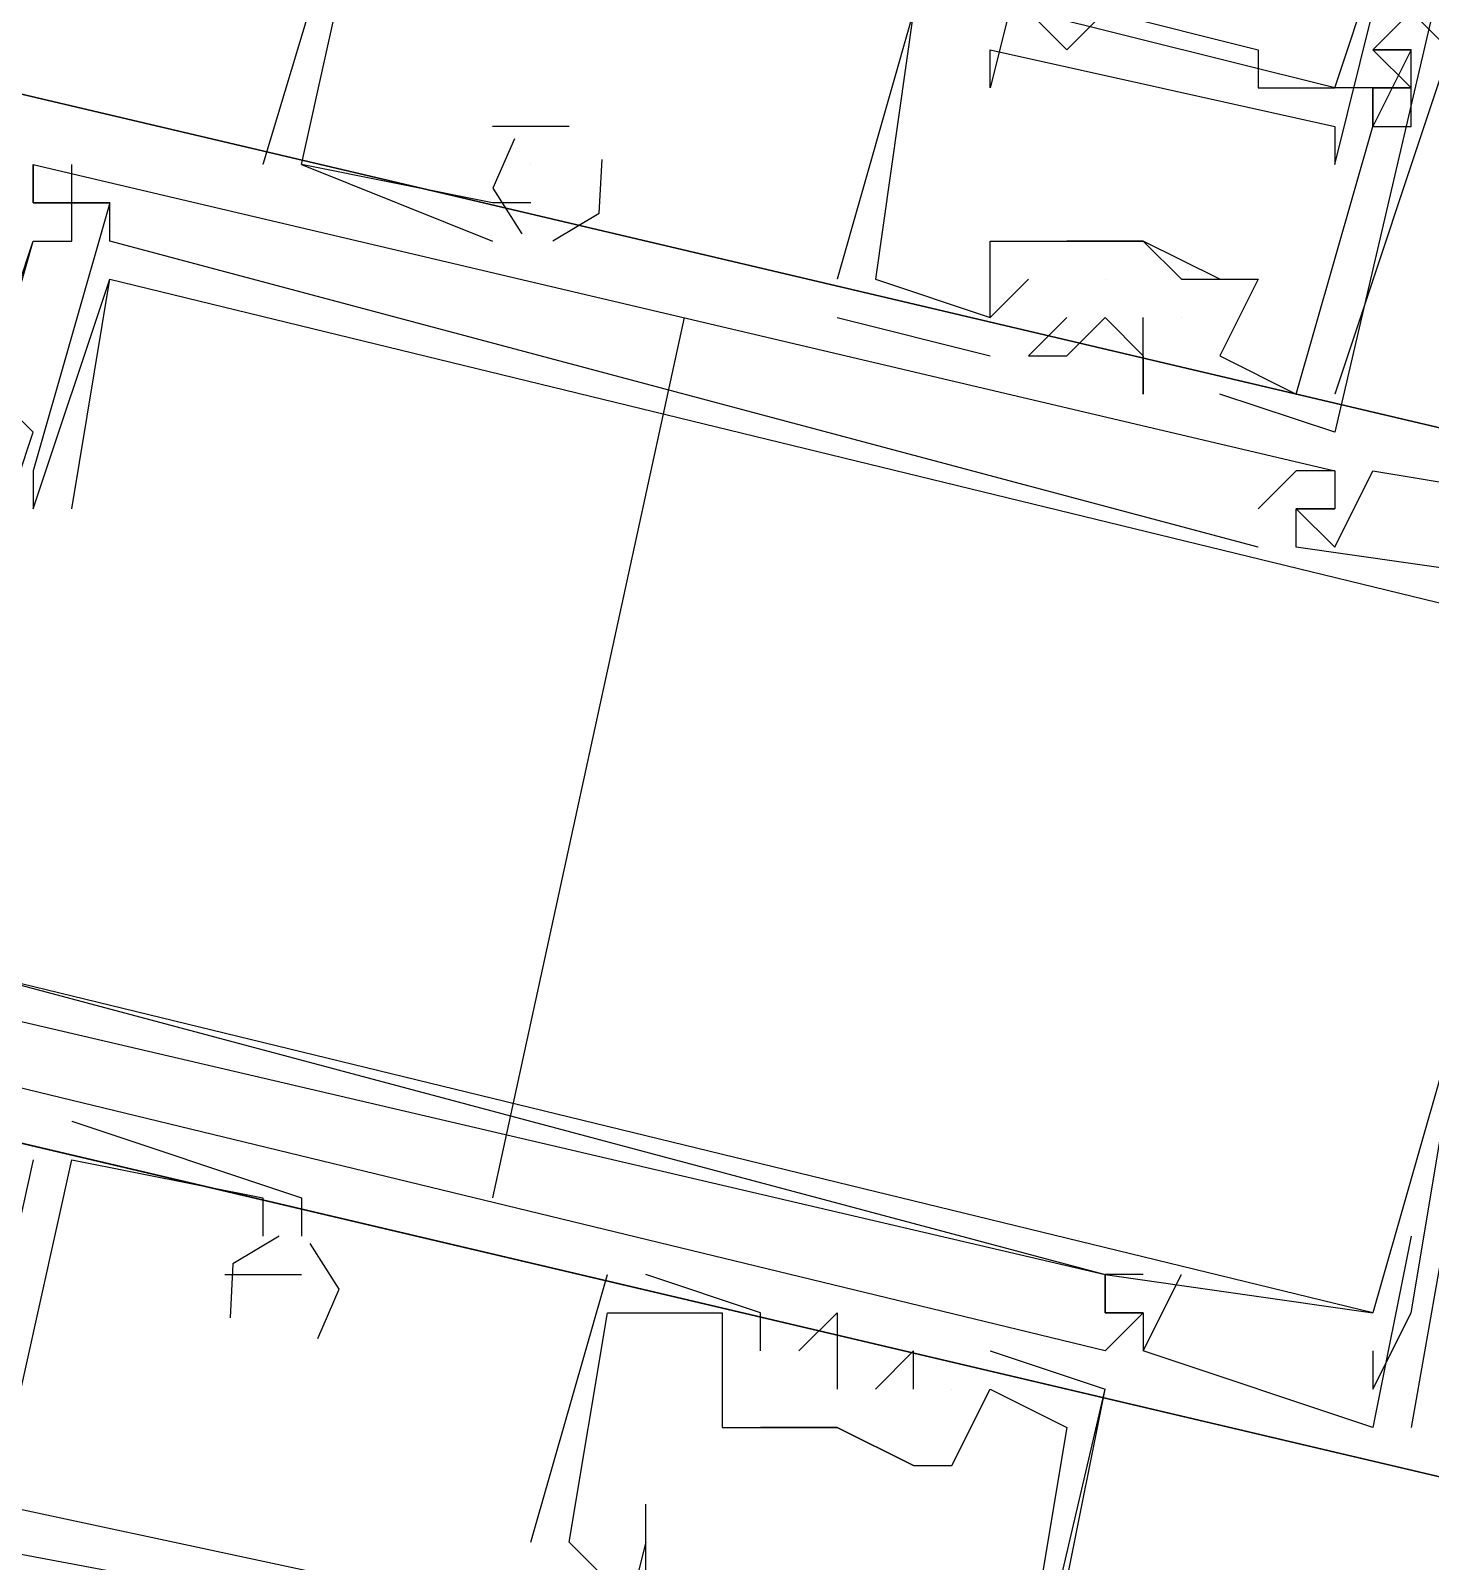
# Model space of a CAD drawing. Header units: feet. Extents: x -84 to 198, y -22 to 181.
# Drawn here: x 121.652 to 122.14, y 136.984 to 137.518 of the extents above; entities that cross this region are included whole.
import ezdxf

# ---------------------------------------------------------------- set-up
doc = ezdxf.new("R2010")
doc.units = ezdxf.units.FT
doc.layers.add('A-LINEA', color=7, linetype='CONTINUOUS')

msp = doc.modelspace()

# ---------------------------------------------------------------- linework, layer by layer
at = {"layer": 'A-LINEA'}
for p, q in [((122.2, 137.7778), (122.1067, 137.3778)), ((121.7733, 137.6044), (121.7333, 137.4711)), ((121.7733, 137.6044), (121.7333, 137.4711)), ((121.7733, 137.6044), (121.7333, 137.4711)), ((122.1067, 137.4978), (122, 137.5244)), ((122.1067, 137.4978), (122, 137.5244)), ((122.1067, 137.4978), (122, 137.5244)), ((121.9867, 137.5111), (121.9867, 137.5111)), ((122.0133, 137.5111), (122.0133, 137.5111)), ((122.08, 137.5111), (122.08, 137.5111)), ((122.12, 137.5111), (122.12, 137.5111)), ((122.12, 137.5111), (122.12, 137.5111)), ((122.12, 137.5111), (122.12, 137.5111)), ((122.12, 137.5111), (122.12, 137.5111)), ((122.1333, 137.5111), (122.1333, 137.5111)), ((122.1333, 137.5111), (122.1333, 137.5111)), ((122.1333, 137.5111), (122.1333, 137.5111)), ((122.32, 137.3378), (121.64, 137.4978)), ((122.32, 137.3378), (121.64, 137.4978)), ((122.32, 137.3378), (121.64, 137.4978)), ((121.64, 137.4978), (122.32, 137.3378)), ((121.64, 137.4978), (122.32, 137.3378)), ((121.64, 137.4978), (122.32, 137.3378)), ((121.9867, 137.4978), (121.9867, 137.4978)), ((122.08, 137.4978), (122.08, 137.4978)), ((122.0933, 137.4978), (122.0933, 137.4978)), ((122.1067, 137.4978), (122.1067, 137.4978)), ((122.12, 137.4978), (122.1067, 137.4978)), ((122.12, 137.4978), (122.12, 137.4978)), ((122.12, 137.4978), (122.12, 137.4978)), ((122.12, 137.4978), (122.12, 137.4978)), ((121.8267, 137.4844), (121.8133, 137.4844)), ((121.8133, 137.4844), (121.8133, 137.4844)), ((121.8267, 137.4844), (121.8133, 137.4844)), ((121.8133, 137.4844), (121.8133, 137.4844)), ((121.8267, 137.4844), (121.8133, 137.4844)), ((121.8133, 137.4844), (121.8133, 137.4844)), ((121.84, 137.4844), (121.8267, 137.4844)), ((121.8267, 137.4844), (121.8267, 137.4844)), ((121.84, 137.4844), (121.8267, 137.4844)), ((121.8267, 137.4844), (121.8267, 137.4844)), ((121.84, 137.4844), (121.8267, 137.4844)), ((121.8267, 137.4844), (121.8267, 137.4844)), ((121.84, 137.4844), (121.84, 137.4844)), ((121.84, 137.4844), (121.84, 137.4844)), ((121.84, 137.4844), (121.84, 137.4844)), ((122.1067, 137.4844), (122.1067, 137.4844)), ((122.12, 137.4844), (122.12, 137.4844)), ((122.12, 137.4844), (122.12, 137.4844)), ((122.12, 137.4844), (122.12, 137.4844)), ((122.12, 137.4844), (122.12, 137.4844)), ((122.12, 137.4844), (122.12, 137.4844)), ((122.12, 137.4844), (122.12, 137.4844)), ((122.1333, 137.4844), (122.1333, 137.4844)), ((122.1333, 137.4844), (122.1333, 137.4844)), ((122.1333, 137.4844), (122.1333, 137.4844)), ((121.6533, 137.4711), (121.6533, 137.4711)), ((121.6533, 137.4711), (121.6533, 137.4711)), ((121.6533, 137.4711), (121.6533, 137.4711)), ((121.6533, 137.4711), (121.6533, 137.4711)), ((121.6533, 137.4711), (121.6533, 137.4711)), ((121.6533, 137.4711), (121.6533, 137.4711)), ((121.6533, 137.4711), (121.6533, 137.4711)), ((121.6533, 137.4711), (121.6533, 137.4711)), ((121.6533, 137.4711), (121.6533, 137.4711)), ((121.6667, 137.4711), (121.6667, 137.4711)), ((121.6667, 137.4711), (121.6667, 137.4711)), ((121.6667, 137.4711), (121.6667, 137.4711)), ((121.6667, 137.4711), (121.6667, 137.4711)), ((121.6667, 137.4711), (121.6667, 137.4711)), ((121.6667, 137.4711), (121.6667, 137.4711)), ((121.6667, 137.4711), (121.6667, 137.4711)), ((121.6667, 137.4711), (121.6667, 137.4711)), ((121.6667, 137.4711), (121.6667, 137.4711)), ((121.7333, 137.4711), (121.7333, 137.4711)), ((121.7333, 137.4711), (121.7333, 137.4711)), ((121.7333, 137.4711), (121.7333, 137.4711)), ((121.7467, 137.4711), (121.8133, 137.4444)), ((121.7467, 137.4711), (121.7467, 137.4711)), ((121.7467, 137.4711), (121.7467, 137.4711)), ((121.7467, 137.4711), (121.8133, 137.4444)), ((121.7467, 137.4711), (121.7467, 137.4711)), ((121.7467, 137.4711), (121.7467, 137.4711)), ((121.7467, 137.4711), (121.8133, 137.4444)), ((121.7467, 137.4711), (121.7467, 137.4711)), ((121.7467, 137.4711), (121.7467, 137.4711)), ((121.8267, 137.4711), (121.8267, 137.4711)), ((121.8267, 137.4711), (121.8267, 137.4711)), ((121.8267, 137.4711), (121.8267, 137.4711)), ((122.1067, 137.4711), (122.1067, 137.4711)), ((121.6533, 137.4578), (121.6533, 137.4578)), ((121.6533, 137.4578), (121.6533, 137.4578)), ((121.6533, 137.4578), (121.6533, 137.4578)), ((121.6533, 137.4578), (121.6533, 137.4578)), ((121.6533, 137.4578), (121.6533, 137.4578)), ((121.6533, 137.4578), (121.6533, 137.4578)), ((121.6533, 137.4578), (121.6533, 137.4578)), ((121.6533, 137.4578), (121.6533, 137.4578)), ((121.6533, 137.4578), (121.6533, 137.4578)), ((121.6533, 137.4578), (121.6533, 137.4578)), ((121.6533, 137.4578), (121.6533, 137.4578)), ((121.6533, 137.4578), (121.6533, 137.4578)), ((121.6667, 137.4578), (121.6667, 137.4578)), ((121.6667, 137.4578), (121.6667, 137.4578)), ((121.6667, 137.4578), (121.6667, 137.4578)), ((121.6667, 137.4578), (121.6667, 137.4578)), ((121.6667, 137.4578), (121.6667, 137.4578)), ((121.6667, 137.4578), (121.6667, 137.4578)), ((121.6667, 137.4578), (121.6667, 137.4578)), ((121.6667, 137.4578), (121.6667, 137.4578)), ((121.6667, 137.4578), (121.6667, 137.4578)), ((121.6667, 137.4578), (121.6667, 137.4578)), ((121.6667, 137.4578), (121.6667, 137.4578)), ((121.6667, 137.4578), (121.6667, 137.4578)), ((121.68, 137.4578), (121.68, 137.4578)), ((121.68, 137.4578), (121.68, 137.4578)), ((121.68, 137.4578), (121.68, 137.4578)), ((121.68, 137.4578), (121.68, 137.4578)), ((121.68, 137.4578), (121.68, 137.4578)), ((121.68, 137.4578), (121.68, 137.4578)), ((121.68, 137.4578), (121.68, 137.4578)), ((121.68, 137.4578), (121.68, 137.4578)), ((121.68, 137.4578), (121.68, 137.4578)), ((121.68, 137.4578), (121.68, 137.4578)), ((121.68, 137.4578), (121.68, 137.4578)), ((121.68, 137.4578), (121.68, 137.4578)), ((121.8133, 137.4578), (121.8133, 137.4578)), ((121.8133, 137.4578), (121.8133, 137.4578)), ((121.8133, 137.4578), (121.8133, 137.4578)), ((121.8267, 137.4578), (121.8267, 137.4578)), ((121.8267, 137.4578), (121.8267, 137.4578)), ((121.8267, 137.4578), (121.8267, 137.4578)), ((121.8267, 137.4578), (121.8267, 137.4578)), ((121.8267, 137.4578), (121.8267, 137.4578)), ((121.8267, 137.4578), (121.8267, 137.4578)), ((121.8267, 137.4578), (121.8267, 137.4578)), ((121.8267, 137.4578), (121.8267, 137.4578)), ((121.8267, 137.4578), (121.8267, 137.4578)), ((121.6533, 137.4444), (121.6533, 137.4444)), ((121.6533, 137.4444), (121.6533, 137.4444)), ((121.6533, 137.4444), (121.6533, 137.4444)), ((121.6533, 137.4444), (121.6533, 137.4444)), ((121.6533, 137.4444), (121.6533, 137.4444)), ((121.6533, 137.4444), (121.6533, 137.4444)), ((121.6667, 137.4444), (121.6667, 137.4444)), ((121.6667, 137.4444), (121.6667, 137.4444)), ((121.6667, 137.4444), (121.6667, 137.4444)), ((121.6667, 137.4444), (121.6667, 137.4444)), ((121.6667, 137.4444), (121.6667, 137.4444)), ((121.6667, 137.4444), (121.6667, 137.4444)), ((121.68, 137.4444), (121.68, 137.4444)), ((121.68, 137.4444), (121.68, 137.4444)), ((121.68, 137.4444), (121.68, 137.4444)), ((121.68, 137.4444), (121.68, 137.4444)), ((121.68, 137.4444), (121.68, 137.4444)), ((121.68, 137.4444), (121.68, 137.4444)), ((121.8133, 137.4444), (121.8133, 137.4444)), ((121.8133, 137.4444), (121.8133, 137.4444)), ((121.8133, 137.4444), (121.8133, 137.4444)), ((121.9867, 137.4444), (121.9867, 137.4444)), ((121.9867, 137.4444), (121.9867, 137.4444)), ((121.9867, 137.4444), (121.9867, 137.4444)), ((122, 137.4444), (122, 137.4444)), ((122, 137.4444), (122.0133, 137.4444)), ((122, 137.4444), (122, 137.4444)), ((122, 137.4444), (122, 137.4444)), ((122.0133, 137.4444), (122.0133, 137.4444)), ((122.0133, 137.4444), (122.0133, 137.4444)), ((122.0133, 137.4444), (122.0133, 137.4444)), ((122.0267, 137.4444), (122.0267, 137.4444)), ((122.0267, 137.4444), (122.04, 137.4444)), ((122.0267, 137.4444), (122.0267, 137.4444)), ((122.0267, 137.4444), (122.0267, 137.4444)), ((122.04, 137.4444), (122.04, 137.4444)), ((122.04, 137.4444), (122.04, 137.4444)), ((122.04, 137.4444), (122.04, 137.4444)), ((121.68, 137.4311), (121.68, 137.4311)), ((121.68, 137.4311), (121.68, 137.4311)), ((121.68, 137.4311), (121.68, 137.4311)), ((121.68, 137.4311), (121.68, 137.4311)), ((121.68, 137.4311), (121.68, 137.4311)), ((121.68, 137.4311), (121.68, 137.4311)), ((121.9333, 137.4311), (121.9333, 137.4311)), ((121.9333, 137.4311), (121.9333, 137.4311)), ((121.9333, 137.4311), (121.9333, 137.4311)), ((121.9467, 137.4311), (121.9467, 137.4311)), ((121.9467, 137.4311), (121.9467, 137.4311)), ((121.9467, 137.4311), (121.9467, 137.4311)), ((121.9467, 137.4311), (121.9467, 137.4311)), ((121.9467, 137.4311), (121.9467, 137.4311)), ((121.9467, 137.4311), (121.9467, 137.4311)), ((122, 137.4311), (122, 137.4311)), ((122, 137.4311), (122, 137.4311)), ((122, 137.4311), (122, 137.4311)), ((122.0267, 137.4311), (122.0267, 137.4311)), ((122.0267, 137.4311), (122.0267, 137.4311)), ((122.0267, 137.4311), (122.0267, 137.4311)), ((122.0533, 137.4311), (122.0533, 137.4311)), ((122.0533, 137.4311), (122.0533, 137.4311)), ((122.0533, 137.4311), (122.0533, 137.4311)), ((122.0667, 137.4311), (122.0667, 137.4311)), ((122.0667, 137.4311), (122.0667, 137.4311)), ((122.0667, 137.4311), (122.0667, 137.4311)), ((122.08, 137.4311), (122.08, 137.4311)), ((122.08, 137.4311), (122.08, 137.4311)), ((122.08, 137.4311), (122.08, 137.4311)), ((121.88, 137.4178), (121.8133, 137.1111)), ((121.9333, 137.4178), (121.9867, 137.4044)), ((121.9333, 137.4178), (121.9333, 137.4178)), ((121.9333, 137.4178), (121.9867, 137.4044)), ((121.9333, 137.4178), (121.9333, 137.4178)), ((121.9333, 137.4178), (121.9867, 137.4044)), ((121.9333, 137.4178), (121.9333, 137.4178)), ((121.9867, 137.4178), (121.9867, 137.4178)), ((121.9867, 137.4178), (121.9867, 137.4178)), ((121.9867, 137.4178), (121.9867, 137.4178)), ((121.9867, 137.4178), (121.9867, 137.4178)), ((121.9867, 137.4178), (121.9867, 137.4178)), ((121.9867, 137.4178), (121.9867, 137.4178)), ((122.0133, 137.4178), (122.0133, 137.4178)), ((122.0133, 137.4178), (122.0133, 137.4178)), ((122.0133, 137.4178), (122.0133, 137.4178)), ((122.0267, 137.4178), (122.0267, 137.4178)), ((122.0267, 137.4178), (122.0267, 137.4178)), ((122.0267, 137.4178), (122.0267, 137.4178)), ((122.04, 137.4178), (122.04, 137.4178)), ((122.04, 137.4178), (122.04, 137.4178)), ((122.04, 137.4178), (122.04, 137.4178)), ((122.0533, 137.4178), (122.0533, 137.4178)), ((122.0533, 137.4178), (122.0533, 137.4178)), ((122.0533, 137.4178), (122.0533, 137.4178)), ((121.9867, 137.4044), (121.9867, 137.4044)), ((121.9867, 137.4044), (121.9867, 137.4044)), ((121.9867, 137.4044), (121.9867, 137.4044)), ((122, 137.4044), (122, 137.4044)), ((122, 137.4044), (122, 137.4044)), ((122, 137.4044), (122, 137.4044)), ((122.0133, 137.4044), (122.0133, 137.4044)), ((122.0133, 137.4044), (122.0133, 137.4044)), ((122.0133, 137.4044), (122.0133, 137.4044)), ((122.04, 137.4044), (122.04, 137.4044)), ((122.04, 137.4044), (122.04, 137.4044)), ((122.04, 137.4044), (122.04, 137.4044)), ((122.0667, 137.4044), (122.0667, 137.4044)), ((122.0667, 137.4044), (122.0667, 137.4044)), ((122.0667, 137.4044), (122.0667, 137.4044)), ((122.0667, 137.4044), (122.0667, 137.4044)), ((122.0667, 137.4044), (122.0667, 137.4044)), ((122.0667, 137.4044), (122.0667, 137.4044)), ((122.0667, 137.4044), (122.0667, 137.4044)), ((122.0667, 137.4044), (122.0667, 137.4044)), ((122.0667, 137.4044), (122.0667, 137.4044)), ((122.04, 137.3911), (122.04, 137.3911)), ((122.04, 137.3911), (122.04, 137.3911)), ((122.04, 137.3911), (122.04, 137.3911)), ((122.0667, 137.3911), (122.0667, 137.3911)), ((122.0667, 137.3911), (122.0667, 137.3911)), ((122.0667, 137.3911), (122.0667, 137.3911)), ((122.0933, 137.3911), (122.0933, 137.3911)), ((122.0933, 137.3911), (122.0933, 137.3911)), ((122.0933, 137.3911), (122.0933, 137.3911)), ((122.1067, 137.3911), (122.1067, 137.3911)), ((122.1067, 137.3911), (122.1067, 137.3911)), ((122.1067, 137.3911), (122.1067, 137.3911)), ((121.6533, 137.3778), (121.6533, 137.3778)), ((121.6533, 137.3778), (121.6533, 137.3778)), ((121.6533, 137.3778), (121.6533, 137.3778)), ((122.1067, 137.3778), (122.1067, 137.3778)), ((122.1067, 137.3778), (122.1067, 137.3778)), ((122.1067, 137.3778), (122.1067, 137.3778)), ((121.6533, 137.3644), (121.6533, 137.3644)), ((121.6533, 137.3644), (121.6533, 137.3644)), ((121.6533, 137.3644), (121.6533, 137.3644)), ((121.6533, 137.3644), (121.6533, 137.3644)), ((121.6533, 137.3644), (121.6533, 137.3644)), ((121.6533, 137.3644), (121.6533, 137.3644)), ((121.6533, 137.3644), (121.6533, 137.3644)), ((121.6533, 137.3644), (121.6533, 137.3644)), ((121.6533, 137.3644), (121.6533, 137.3644)), ((122.0933, 137.3644), (122.0933, 137.3644)), ((122.0933, 137.3644), (122.0933, 137.3644)), ((122.0933, 137.3644), (122.0933, 137.3644)), ((122.0933, 137.3644), (122.0933, 137.3644)), ((122.0933, 137.3644), (122.0933, 137.3644)), ((122.0933, 137.3644), (122.0933, 137.3644)), ((122.1067, 137.3644), (122.1067, 137.3644)), ((122.1067, 137.3644), (122.1067, 137.3644)), ((122.1067, 137.3644), (122.1067, 137.3644)), ((122.1067, 137.3644), (122.1067, 137.3644)), ((122.1067, 137.3644), (122.1067, 137.3644)), ((122.1067, 137.3644), (122.1067, 137.3644)), ((122.1067, 137.3644), (122.1067, 137.3644)), ((122.1067, 137.3644), (122.1067, 137.3644)), ((122.1067, 137.3644), (122.1067, 137.3644)), ((122.1067, 137.3644), (122.1067, 137.3644)), ((122.1067, 137.3644), (122.1067, 137.3644)), ((122.1067, 137.3644), (122.1067, 137.3644)), ((122.12, 137.3644), (122.12, 137.3644)), ((122.12, 137.3644), (122.12, 137.3644)), ((122.12, 137.3644), (122.12, 137.3644)), ((122.12, 137.3644), (122.12, 137.3644)), ((122.12, 137.3644), (122.12, 137.3644)), ((122.12, 137.3644), (122.12, 137.3644)), ((121.6533, 137.3511), (121.6533, 137.3511)), ((121.6533, 137.3511), (121.6533, 137.3511)), ((121.6533, 137.3511), (121.6533, 137.3511)), ((121.6533, 137.3511), (121.6533, 137.3511)), ((121.6533, 137.3511), (121.6533, 137.3511)), ((121.6533, 137.3511), (121.6533, 137.3511)), ((121.6533, 137.3511), (121.6533, 137.3511)), ((121.6533, 137.3511), (121.6533, 137.3511)), ((121.6533, 137.3511), (121.6533, 137.3511)), ((121.6533, 137.3511), (121.6533, 137.3511)), ((121.6533, 137.3511), (121.6533, 137.3511)), ((121.6533, 137.3511), (121.6533, 137.3511)), ((121.6667, 137.3511), (121.6667, 137.3511)), ((121.6667, 137.3511), (121.6667, 137.3511)), ((121.6667, 137.3511), (121.6667, 137.3511)), ((122.08, 137.3511), (122.08, 137.3511)), ((122.08, 137.3511), (122.08, 137.3511)), ((122.08, 137.3511), (122.08, 137.3511)), ((122.08, 137.3511), (122.08, 137.3511)), ((122.08, 137.3511), (122.08, 137.3511)), ((122.08, 137.3511), (122.08, 137.3511)), ((122.0933, 137.3511), (122.0933, 137.3511)), ((122.0933, 137.3511), (122.0933, 137.3511)), ((122.0933, 137.3511), (122.0933, 137.3511)), ((122.0933, 137.3511), (122.0933, 137.3511)), ((122.0933, 137.3511), (122.0933, 137.3511)), ((122.0933, 137.3511), (122.0933, 137.3511)), ((122.0933, 137.3511), (122.0933, 137.3511)), ((122.0933, 137.3511), (122.0933, 137.3511)), ((122.0933, 137.3511), (122.0933, 137.3511)), ((122.0933, 137.3511), (122.0933, 137.3511)), ((122.0933, 137.3511), (122.0933, 137.3511)), ((122.0933, 137.3511), (122.0933, 137.3511)), ((122.1067, 137.3511), (122.1067, 137.3511)), ((122.1067, 137.3511), (122.1067, 137.3511)), ((122.1067, 137.3511), (122.1067, 137.3511)), ((122.1067, 137.3511), (122.1067, 137.3511)), ((122.1067, 137.3511), (122.1067, 137.3511)), ((122.1067, 137.3511), (122.1067, 137.3511)), ((122.1067, 137.3511), (122.1067, 137.3511)), ((122.1067, 137.3511), (122.1067, 137.3511)), ((122.1067, 137.3511), (122.1067, 137.3511)), ((122.1067, 137.3511), (122.1067, 137.3511)), ((122.1067, 137.3511), (122.1067, 137.3511)), ((122.1067, 137.3511), (122.1067, 137.3511)), ((122.08, 137.3378), (122.08, 137.3378)), ((122.08, 137.3378), (122.08, 137.3378)), ((122.08, 137.3378), (122.08, 137.3378)), ((122.08, 137.3378), (122.08, 137.3378)), ((122.08, 137.3378), (122.08, 137.3378)), ((122.08, 137.3378), (122.08, 137.3378)), ((122.0933, 137.3378), (122.0933, 137.3378)), ((122.0933, 137.3378), (122.0933, 137.3378)), ((122.0933, 137.3378), (122.0933, 137.3378)), ((122.0933, 137.3378), (122.0933, 137.3378)), ((122.0933, 137.3378), (122.0933, 137.3378)), ((122.0933, 137.3378), (122.0933, 137.3378)), ((122.1067, 137.3378), (122.1067, 137.3378)), ((122.1067, 137.3378), (122.1067, 137.3378)), ((122.1067, 137.3378), (122.1067, 137.3378)), ((122.1067, 137.3378), (122.1067, 137.3378)), ((122.1067, 137.3378), (122.1067, 137.3378)), ((122.1067, 137.3378), (122.1067, 137.3378)), ((121.56, 137.1511), (122.24, 136.9911)), ((121.56, 137.1511), (122.24, 136.9911)), ((121.56, 137.1511), (122.24, 136.9911)), ((122.24, 136.9911), (121.56, 137.1511)), ((122.24, 136.9911), (121.56, 137.1511)), ((122.24, 136.9911), (121.56, 137.1511)), ((121.6667, 137.1378), (121.7467, 137.1111)), ((121.6667, 137.1378), (121.6667, 137.1378)), ((121.6667, 137.1378), (121.7467, 137.1111)), ((121.6667, 137.1378), (121.6667, 137.1378)), ((121.6667, 137.1378), (121.7467, 137.1111)), ((121.6667, 137.1378), (121.6667, 137.1378)), ((121.6533, 137.1244), (121.6267, 137.0044)), ((121.6533, 137.1244), (121.6267, 137.0044)), ((121.6533, 137.1244), (121.6267, 137.0044)), ((121.6533, 137.1244), (121.6533, 137.1244)), ((121.6533, 137.1244), (121.6533, 137.1244)), ((121.6533, 137.1244), (121.6533, 137.1244)), ((121.6667, 137.1244), (121.6667, 137.1244)), ((121.6667, 137.1244), (121.6667, 137.1244)), ((121.6667, 137.1244), (121.6667, 137.1244)), ((121.6667, 137.1244), (121.6667, 137.1244)), ((121.6667, 137.1244), (121.6667, 137.1244)), ((121.6667, 137.1244), (121.6667, 137.1244)), ((121.7333, 137.1111), (121.7333, 137.1111)), ((121.7333, 137.1111), (121.7333, 137.1111)), ((121.7333, 137.1111), (121.7333, 137.1111)), ((121.7333, 137.1111), (121.7333, 137.1111)), ((121.7333, 137.1111), (121.7333, 137.1111)), ((121.7333, 137.1111), (121.7333, 137.1111)), ((121.7467, 137.1111), (121.7467, 137.0978)), ((121.7467, 137.1111), (121.7467, 137.1111)), ((121.7467, 137.1111), (121.7467, 137.0978)), ((121.7467, 137.1111), (121.7467, 137.1111)), ((121.7467, 137.1111), (121.7467, 137.0978)), ((121.7467, 137.1111), (121.7467, 137.1111)), ((121.7333, 137.0978), (121.7333, 137.0978)), ((121.7333, 137.0978), (121.7333, 137.0978)), ((121.7333, 137.0978), (121.7333, 137.0978)), ((121.7467, 137.0978), (121.7467, 137.0978)), ((121.7467, 137.0978), (121.7467, 137.0978)), ((121.7467, 137.0978), (121.7467, 137.0978)), ((122.1333, 137.0978), (122.1333, 137.0978)), ((122.1333, 137.0978), (122.1333, 137.0978)), ((122.1333, 137.0978), (122.1333, 137.0978)), ((122.1333, 137.0978), (122.1333, 137.0978)), ((122.1333, 137.0978), (122.1333, 137.0978)), ((122.1333, 137.0978), (122.1333, 137.0978)), ((121.72, 137.0844), (121.72, 137.0844)), ((121.72, 137.0844), (121.72, 137.0844)), ((121.72, 137.0844), (121.72, 137.0844)), ((121.7333, 137.0844), (121.7333, 137.0844)), ((121.7333, 137.0844), (121.7333, 137.0844)), ((121.7333, 137.0844), (121.7333, 137.0844)), ((121.7467, 137.0844), (121.7467, 137.0844)), ((121.7467, 137.0844), (121.7467, 137.0844)), ((121.7467, 137.0844), (121.7467, 137.0844)), ((121.8267, 136.9911), (121.8533, 137.0844)), ((121.8267, 136.9911), (121.8533, 137.0844)), ((121.8267, 136.9911), (121.8533, 137.0844)), ((121.8533, 137.0844), (121.8533, 137.0844)), ((121.8533, 137.0844), (121.8533, 137.0844)), ((121.8533, 137.0844), (121.8533, 137.0844)), ((121.8667, 137.0844), (121.8667, 137.0844)), ((121.8667, 137.0844), (121.8667, 137.0844)), ((121.8667, 137.0844), (121.8667, 137.0844)), ((122.04, 137.0844), (122.0267, 137.0844)), ((122.0267, 137.0844), (122.0267, 137.0844)), ((122.04, 137.0844), (122.0267, 137.0844)), ((122.0267, 137.0844), (122.0267, 137.0844)), ((122.04, 137.0844), (122.0267, 137.0844)), ((122.0267, 137.0844), (122.0267, 137.0844)), ((122.04, 137.0844), (122.0267, 137.0844)), ((122.0267, 137.0844), (122.0267, 137.0844)), ((122.04, 137.0844), (122.0267, 137.0844)), ((122.0267, 137.0844), (122.0267, 137.0844)), ((122.04, 137.0844), (122.0267, 137.0844)), ((122.0267, 137.0844), (122.0267, 137.0844)), ((122.0267, 137.0844), (122.0267, 137.0844)), ((122.0267, 137.0844), (122.0267, 137.0844)), ((122.0267, 137.0844), (122.0267, 137.0844)), ((122.0267, 137.0844), (122.0267, 137.0844)), ((122.0267, 137.0844), (122.0267, 137.0844)), ((122.0267, 137.0844), (122.0267, 137.0844)), ((122.0267, 137.0844), (122.0267, 137.0844)), ((122.0267, 137.0844), (122.0267, 137.0844)), ((122.0267, 137.0844), (122.0267, 137.0844)), ((122.0267, 137.0844), (122.0267, 137.0844)), ((122.0267, 137.0844), (122.0267, 137.0844)), ((122.0267, 137.0844), (122.0267, 137.0844)), ((122.0267, 137.0844), (122.0267, 137.0844)), ((122.0267, 137.0844), (122.0267, 137.0844)), ((122.0267, 137.0844), (122.0267, 137.0844)), ((122.04, 137.0844), (122.04, 137.0844)), ((122.04, 137.0844), (122.04, 137.0844)), ((122.04, 137.0844), (122.04, 137.0844)), ((122.04, 137.0844), (122.04, 137.0844)), ((122.04, 137.0844), (122.04, 137.0844)), ((122.04, 137.0844), (122.04, 137.0844)), ((122.04, 137.0844), (122.04, 137.0844)), ((122.04, 137.0844), (122.04, 137.0844)), ((122.04, 137.0844), (122.04, 137.0844)), ((122.0533, 137.0844), (122.0533, 137.0844)), ((122.0533, 137.0844), (122.0533, 137.0844)), ((122.0533, 137.0844), (122.0533, 137.0844)), ((122.0533, 137.0844), (122.0533, 137.0844)), ((122.0533, 137.0844), (122.0533, 137.0844)), ((122.0533, 137.0844), (122.0533, 137.0844)), ((122.0533, 137.0844), (122.0533, 137.0844)), ((122.0533, 137.0844), (122.0533, 137.0844)), ((122.0533, 137.0844), (122.0533, 137.0844)), ((121.8533, 137.0711), (121.8533, 137.0711)), ((121.8533, 137.0711), (121.8533, 137.0711)), ((121.8533, 137.0711), (121.8533, 137.0711)), ((121.8533, 137.0711), (121.8533, 137.0711)), ((121.8533, 137.0711), (121.8533, 137.0711)), ((121.8533, 137.0711), (121.8533, 137.0711)), ((121.8933, 137.0711), (121.8933, 137.0711)), ((121.8933, 137.0711), (121.8933, 137.0711)), ((121.8933, 137.0711), (121.8933, 137.0711)), ((121.9067, 137.0711), (121.9067, 137.0711)), ((121.9067, 137.0711), (121.9067, 137.0711)), ((121.9067, 137.0711), (121.9067, 137.0711)), ((121.9333, 137.0711), (121.9333, 137.0711)), ((121.9333, 137.0711), (121.9333, 137.0711)), ((121.9333, 137.0711), (121.9333, 137.0711)), ((122.0267, 137.0711), (122.0267, 137.0711)), ((122.0267, 137.0711), (122.0267, 137.0711)), ((122.0267, 137.0711), (122.0267, 137.0711)), ((122.0267, 137.0711), (122.0267, 137.0711)), ((122.0267, 137.0711), (122.0267, 137.0711)), ((122.0267, 137.0711), (122.0267, 137.0711)), ((122.0267, 137.0711), (122.0267, 137.0711)), ((122.0267, 137.0711), (122.0267, 137.0711)), ((122.0267, 137.0711), (122.0267, 137.0711)), ((122.0267, 137.0711), (122.0267, 137.0711)), ((122.0267, 137.0711), (122.0267, 137.0711)), ((122.0267, 137.0711), (122.0267, 137.0711)), ((122.0267, 137.0711), (122.0267, 137.0711)), ((122.0267, 137.0711), (122.0267, 137.0711)), ((122.0267, 137.0711), (122.0267, 137.0711)), ((122.0267, 137.0711), (122.0267, 137.0711)), ((122.0267, 137.0711), (122.0267, 137.0711)), ((122.0267, 137.0711), (122.0267, 137.0711)), ((122.0267, 137.0711), (122.0267, 137.0711)), ((122.0267, 137.0711), (122.0267, 137.0711)), ((122.0267, 137.0711), (122.0267, 137.0711)), ((122.04, 137.0711), (122.04, 137.0711)), ((122.04, 137.0711), (122.04, 137.0711)), ((122.04, 137.0711), (122.04, 137.0711)), ((122.04, 137.0711), (122.04, 137.0711)), ((122.04, 137.0711), (122.04, 137.0711)), ((122.04, 137.0711), (122.04, 137.0711)), ((122.04, 137.0711), (122.04, 137.0711)), ((122.04, 137.0711), (122.04, 137.0711)), ((122.04, 137.0711), (122.04, 137.0711)), ((122.04, 137.0711), (122.04, 137.0711)), ((122.04, 137.0711), (122.04, 137.0711)), ((122.04, 137.0711), (122.04, 137.0711)), ((122.04, 137.0711), (122.04, 137.0711)), ((122.04, 137.0711), (122.04, 137.0711)), ((122.04, 137.0711), (122.04, 137.0711)), ((122.12, 137.0711), (122.12, 137.0711)), ((122.12, 137.0711), (122.12, 137.0711)), ((122.12, 137.0711), (122.12, 137.0711)), ((122.12, 137.0711), (122.12, 137.0711)), ((122.12, 137.0711), (122.12, 137.0711)), ((122.12, 137.0711), (122.12, 137.0711)), ((122.12, 137.0711), (122.12, 137.0711)), ((122.12, 137.0711), (122.12, 137.0711)), ((122.12, 137.0711), (122.12, 137.0711)), ((122.12, 137.0711), (122.12, 137.0711)), ((122.12, 137.0711), (122.12, 137.0711)), ((122.12, 137.0711), (122.12, 137.0711)), ((122.1333, 137.0711), (122.1333, 137.0711)), ((122.1333, 137.0711), (122.1333, 137.0711)), ((122.1333, 137.0711), (122.1333, 137.0711)), ((122.1333, 137.0711), (122.1333, 137.0711)), ((122.1333, 137.0711), (122.1333, 137.0711)), ((122.1333, 137.0711), (122.1333, 137.0711)), ((121.9067, 137.0578), (121.9067, 137.0578)), ((121.9067, 137.0578), (121.9067, 137.0578)), ((121.9067, 137.0578), (121.9067, 137.0578)), ((121.92, 137.0578), (121.92, 137.0578)), ((121.92, 137.0578), (121.92, 137.0578)), ((121.92, 137.0578), (121.92, 137.0578)), ((121.96, 137.0578), (121.96, 137.0578)), ((121.96, 137.0578), (121.96, 137.0578)), ((121.96, 137.0578), (121.96, 137.0578)), ((121.9867, 137.0578), (122.0267, 137.0444)), ((121.9867, 137.0578), (121.9867, 137.0578)), ((121.9867, 137.0578), (122.0267, 137.0444)), ((121.9867, 137.0578), (121.9867, 137.0578)), ((121.9867, 137.0578), (122.0267, 137.0444)), ((121.9867, 137.0578), (121.9867, 137.0578)), ((122.0267, 137.0578), (122.0267, 137.0578)), ((122.0267, 137.0578), (122.0267, 137.0578)), ((122.0267, 137.0578), (122.0267, 137.0578)), ((122.0267, 137.0578), (122.0267, 137.0578)), ((122.0267, 137.0578), (122.0267, 137.0578)), ((122.0267, 137.0578), (122.0267, 137.0578)), ((122.0267, 137.0578), (122.0267, 137.0578)), ((122.0267, 137.0578), (122.0267, 137.0578)), ((122.0267, 137.0578), (122.0267, 137.0578)), ((122.04, 137.0578), (122.04, 137.0578)), ((122.04, 137.0578), (122.04, 137.0578)), ((122.04, 137.0578), (122.04, 137.0578)), ((122.04, 137.0578), (122.04, 137.0578)), ((122.04, 137.0578), (122.04, 137.0578)), ((122.04, 137.0578), (122.04, 137.0578)), ((122.04, 137.0578), (122.04, 137.0578)), ((122.04, 137.0578), (122.04, 137.0578)), ((122.04, 137.0578), (122.04, 137.0578)), ((122.04, 137.0578), (122.04, 137.0578)), ((122.04, 137.0578), (122.04, 137.0578)), ((122.04, 137.0578), (122.04, 137.0578)), ((122.12, 137.0578), (122.12, 137.0578)), ((122.12, 137.0578), (122.12, 137.0578)), ((122.12, 137.0578), (122.12, 137.0578)), ((121.9333, 137.0444), (121.9333, 137.0444)), ((121.9333, 137.0444), (121.9333, 137.0444)), ((121.9333, 137.0444), (121.9333, 137.0444)), ((121.9333, 136.6444), (122.0267, 137.0444)), ((121.9467, 137.0444), (121.9467, 137.0444)), ((121.9467, 137.0444), (121.9467, 137.0444)), ((121.9467, 137.0444), (121.9467, 137.0444)), ((121.96, 137.0444), (121.96, 137.0444)), ((121.96, 137.0444), (121.96, 137.0444)), ((121.96, 137.0444), (121.96, 137.0444)), ((121.9733, 137.0444), (121.9733, 137.0444)), ((121.9733, 137.0444), (121.9733, 137.0444)), ((121.9733, 137.0444), (121.9733, 137.0444)), ((121.9867, 137.0444), (121.9867, 137.0444)), ((121.9867, 137.0444), (121.9867, 137.0444)), ((121.9867, 137.0444), (121.9867, 137.0444)), ((121.9867, 137.0444), (121.9867, 137.0444)), ((121.9867, 137.0444), (121.9867, 137.0444)), ((121.9867, 137.0444), (121.9867, 137.0444)), ((122.0133, 137.0444), (122.0133, 137.0444)), ((122.0133, 137.0444), (122.0133, 137.0444)), ((122.0133, 137.0444), (122.0133, 137.0444)), ((122.0267, 137.0444), (122.0267, 137.0444)), ((122.0267, 137.0444), (122.0267, 137.0444)), ((122.0267, 137.0444), (122.0267, 137.0444)), ((122.12, 137.0444), (122.12, 137.0444)), ((122.12, 137.0444), (122.12, 137.0444)), ((122.12, 137.0444), (122.12, 137.0444)), ((122.12, 137.0444), (122.12, 137.0444)), ((122.12, 137.0444), (122.12, 137.0444)), ((122.12, 137.0444), (122.12, 137.0444)), ((121.8933, 137.0311), (121.8933, 137.0311)), ((121.8933, 137.0311), (121.8933, 137.0311)), ((121.8933, 137.0311), (121.8933, 137.0311)), ((121.9067, 137.0311), (121.9067, 137.0311)), ((121.9067, 137.0311), (121.9067, 137.0311)), ((121.9067, 137.0311), (121.9067, 137.0311)), ((121.9067, 137.0311), (121.9067, 137.0311)), ((121.9333, 137.0311), (121.9333, 137.0311)), ((121.9333, 137.0311), (121.9333, 137.0311)), ((121.9333, 137.0311), (121.9333, 137.0311)), ((121.9333, 137.0311), (121.9333, 137.0311)), ((121.9333, 137.0311), (121.9333, 137.0311)), ((122.0133, 137.0311), (122.0133, 137.0311)), ((122.0133, 137.0311), (122.0133, 137.0311)), ((122.0133, 137.0311), (122.0133, 137.0311)), ((122.12, 137.0311), (122.12, 137.0311)), ((122.12, 137.0311), (122.12, 137.0311)), ((122.12, 137.0311), (122.12, 137.0311)), ((122.12, 137.0311), (122.12, 137.0311)), ((122.12, 137.0311), (122.12, 137.0311)), ((122.12, 137.0311), (122.12, 137.0311)), ((122.12, 137.0311), (122.12, 137.0311)), ((122.12, 137.0311), (122.12, 137.0311)), ((122.12, 137.0311), (122.12, 137.0311)), ((122.12, 137.0311), (122.12, 137.0311)), ((122.12, 137.0311), (122.12, 137.0311)), ((122.12, 137.0311), (122.12, 137.0311)), ((122.1333, 137.0311), (122.1333, 137.0311)), ((122.1333, 137.0311), (122.1333, 137.0311)), ((122.1333, 137.0311), (122.1333, 137.0311)), ((121.96, 137.0178), (121.96, 137.0178)), ((121.96, 137.0178), (121.96, 137.0178)), ((121.96, 137.0178), (121.96, 137.0178)), ((121.9733, 137.0178), (121.9733, 137.0178)), ((121.9733, 137.0178), (121.9733, 137.0178)), ((121.9733, 137.0178), (121.9733, 137.0178)), ((121.8667, 137.0044), (121.8667, 137.0044)), ((121.8267, 136.9911), (121.8267, 136.9911)), ((121.8267, 136.9911), (121.8267, 136.9911)), ((121.8267, 136.9911), (121.8267, 136.9911)), ((121.84, 136.9911), (121.84, 136.9911)), ((121.84, 136.9911), (121.84, 136.9911)), ((121.84, 136.9911), (121.84, 136.9911)), ((121.84, 136.9911), (121.84, 136.9911)), ((121.84, 136.9911), (121.84, 136.9911)), ((121.84, 136.9911), (121.84, 136.9911)), ((121.8667, 136.9911), (121.8667, 136.9911))]:
    msp.add_line(p, q, dxfattribs=at)
for points in [[(122.0267, 137.7378), (121.9867, 137.5511), (122, 137.5511), (121.9867, 137.4978), (121.9867, 137.5111), (122.1067, 137.4844), (122.1067, 137.4711), (122.12, 137.5244), (122.1333, 137.5244), (122.1733, 137.6978)], [(121.9867, 137.5644), (122, 137.5644), (122, 137.5244), (122.0133, 137.5111), (122.0267, 137.5244), (122.08, 137.5111), (122.08, 137.4978), (122.0933, 137.4978), (122.1067, 137.4978), (122.12, 137.5378), (122.12, 137.5244), (122.16, 137.6978), (122.16, 137.7111), (122.1467, 137.7111), (122.1333, 137.6711), (122.1333, 137.6711), (122.12, 137.6444), (122.12, 137.6444)], [(121.8267, 137.4578), (121.8133, 137.4578), (121.7467, 137.4711), (121.7733, 137.5911), (121.9733, 137.5511), (121.96, 137.5244), (121.96, 137.5244), (121.9333, 137.4311)], [(121.8267, 137.4578), (121.8133, 137.4578), (121.7467, 137.4711), (121.7733, 137.5911), (121.9733, 137.5511), (121.96, 137.5244), (121.96, 137.5244), (121.9333, 137.4311)], [(121.8267, 137.4578), (121.8133, 137.4578), (121.7467, 137.4711), (121.7733, 137.5911), (121.9733, 137.5511), (121.96, 137.5244), (121.96, 137.5244), (121.9333, 137.4311)], [(121.96, 137.5244), (121.9467, 137.4311), (121.9867, 137.4178), (121.9867, 137.4444), (122, 137.4444), (122.0133, 137.4444), (122.0267, 137.4444), (122.04, 137.4444), (122.0533, 137.4311), (122.0667, 137.4311), (122.08, 137.4311), (122.0667, 137.4044), (122.0933, 137.3911), (122.12, 137.4844), (122.12, 137.4978), (122.12, 137.4844), (122.1333, 137.4844), (122.1333, 137.5111), (122.12, 137.5111), (122.1333, 137.5244), (122.1467, 137.5111), (122.1067, 137.3911), (122.1067, 137.3911)], [(121.96, 137.5244), (121.9467, 137.4311), (121.9867, 137.4178), (121.9867, 137.4444), (122, 137.4444), (122.0133, 137.4444), (122.0267, 137.4444), (122.04, 137.4444), (122.0533, 137.4311), (122.0667, 137.4311), (122.08, 137.4311), (122.0667, 137.4044), (122.0933, 137.3911), (122.12, 137.4844), (122.12, 137.4978), (122.12, 137.4844), (122.1333, 137.4844), (122.1333, 137.5111), (122.12, 137.5111), (122.1333, 137.5244), (122.1467, 137.5111), (122.1067, 137.3911), (122.1067, 137.3911)], [(121.96, 137.5244), (121.9467, 137.4311), (121.9867, 137.4178), (121.9867, 137.4444), (122, 137.4444), (122.0133, 137.4444), (122.0267, 137.4444), (122.04, 137.4444), (122.0533, 137.4311), (122.0667, 137.4311), (122.08, 137.4311), (122.0667, 137.4044), (122.0933, 137.3911), (122.12, 137.4844), (122.12, 137.4978), (122.12, 137.4844), (122.1333, 137.4844), (122.1333, 137.5111), (122.12, 137.5111), (122.1333, 137.5244), (122.1467, 137.5111), (122.1067, 137.3911), (122.1067, 137.3911)], [(122.12, 137.4978), (122.12, 137.4978), (122.1333, 137.4978), (122.12, 137.5111), (122.1333, 137.5111), (122.12, 137.5111), (122.1333, 137.4978), (122.12, 137.4978), (122.12, 137.4978), (122.1067, 137.4978)], [(122.12, 137.5111), (122.1333, 137.5111), (122.12, 137.4844), (122.1333, 137.4844), (122.1333, 137.5111), (122.1333, 137.5111)], [(121.64, 137.4844), (121.6, 137.3378), (121.6267, 137.3378), (121.6133, 137.3378), (121.6267, 137.3644), (121.6533, 137.4444), (121.6667, 137.4444), (121.6667, 137.4578), (121.6533, 137.4578), (121.6533, 137.4711)], [(121.64, 137.4844), (121.6, 137.3378), (121.6267, 137.3378), (121.6133, 137.3378), (121.6267, 137.3644), (121.6533, 137.4444), (121.6667, 137.4444), (121.6667, 137.4578), (121.6533, 137.4578), (121.6533, 137.4711)], [(121.64, 137.4844), (121.6, 137.3378), (121.6267, 137.3378), (121.6133, 137.3378), (121.6267, 137.3644), (121.6533, 137.4444), (121.6667, 137.4444), (121.6667, 137.4578), (121.6533, 137.4578), (121.6533, 137.4711)], [(121.8209, 137.4801), (121.8134, 137.4629), (121.8235, 137.447)], [(121.8209, 137.4801), (121.8134, 137.4629), (121.8235, 137.447)], [(121.8209, 137.4801), (121.8134, 137.4629), (121.8235, 137.447)], [(121.6133, 137.2578), (121.6267, 137.2444), (121.6267, 137.2578), (121.64, 137.3378), (121.6267, 137.3511), (121.6533, 137.4444), (121.6667, 137.4444), (121.6667, 137.4578), (121.6533, 137.4578), (121.6533, 137.4711), (122.1067, 137.3644), (122.1067, 137.3511), (122.0933, 137.3511), (122.1067, 137.3378), (122.12, 137.3644), (122.2, 137.3511), (122.1467, 137.1378), (122.1467, 137.1244), (122.16, 137.1244), (122.16, 137.1378)], [(121.6133, 137.2578), (121.6267, 137.2444), (121.6267, 137.2578), (121.64, 137.3378), (121.6267, 137.3511), (121.6533, 137.4444), (121.6667, 137.4444), (121.6667, 137.4578), (121.6533, 137.4578), (121.6533, 137.4711), (122.1067, 137.3644), (122.1067, 137.3511), (122.0933, 137.3511), (122.1067, 137.3378), (122.12, 137.3644), (122.2, 137.3511), (122.1467, 137.1378), (122.1467, 137.1244), (122.16, 137.1244), (122.16, 137.1378)], [(121.6133, 137.2578), (121.6267, 137.2444), (121.6267, 137.2578), (121.64, 137.3378), (121.6267, 137.3511), (121.6533, 137.4444), (121.6667, 137.4444), (121.6667, 137.4578), (121.6533, 137.4578), (121.6533, 137.4711), (122.1067, 137.3644), (122.1067, 137.3511), (122.0933, 137.3511), (122.1067, 137.3378), (122.12, 137.3644), (122.2, 137.3511), (122.1467, 137.1378), (122.1467, 137.1244), (122.16, 137.1244), (122.16, 137.1378)], [(121.6533, 137.4711), (121.6533, 137.4578), (121.68, 137.4578), (121.6533, 137.3644)], [(121.6533, 137.4711), (121.6533, 137.4578), (121.68, 137.4578), (121.6533, 137.3644)], [(121.6533, 137.4711), (121.6533, 137.4578), (121.68, 137.4578), (121.6533, 137.3644)], [(121.6533, 137.4711), (122.1067, 137.3644), (122.1067, 137.3511), (122.0933, 137.3511), (122.1067, 137.3378), (122.12, 137.3644), (122.2, 137.3511), (122.1867, 137.2844)], [(121.6533, 137.4711), (121.6533, 137.4578), (121.68, 137.4578), (121.6533, 137.3644), (121.6533, 137.3511), (121.68, 137.4311), (122.1733, 137.3111), (122.16, 137.2311), (122.16, 137.2311), (122.1733, 137.2311)], [(121.6533, 137.4711), (122.1067, 137.3644), (122.1067, 137.3511), (122.0933, 137.3511), (122.1067, 137.3378), (122.12, 137.3644), (122.2, 137.3511), (122.1867, 137.2844)], [(121.6533, 137.4711), (121.6533, 137.4578), (121.68, 137.4578), (121.6533, 137.3644), (121.6533, 137.3511), (121.68, 137.4311), (122.1733, 137.3111), (122.16, 137.2311), (122.16, 137.2311), (122.1733, 137.2311)], [(121.6533, 137.4711), (122.1067, 137.3644), (122.1067, 137.3511), (122.0933, 137.3511), (122.1067, 137.3378), (122.12, 137.3644), (122.2, 137.3511), (122.1867, 137.2844)], [(121.6533, 137.4711), (121.6533, 137.4578), (121.68, 137.4578), (121.6533, 137.3644), (121.6533, 137.3511), (121.68, 137.4311), (122.1733, 137.3111), (122.16, 137.2311), (122.16, 137.2311), (122.1733, 137.2311)], [(122.08, 137.3378), (121.68, 137.4444), (121.68, 137.4578), (121.6667, 137.4578), (121.6667, 137.4711)], [(122.08, 137.3378), (121.68, 137.4444), (121.68, 137.4578), (121.6667, 137.4578), (121.6667, 137.4711)], [(122.08, 137.3378), (121.68, 137.4444), (121.68, 137.4578), (121.6667, 137.4578), (121.6667, 137.4711)], [(121.8343, 137.4445), (121.8505, 137.4541), (121.8515, 137.4729)], [(121.8343, 137.4445), (121.8505, 137.4541), (121.8515, 137.4729)], [(121.8343, 137.4445), (121.8505, 137.4541), (121.8515, 137.4729)], [(122.08, 137.3378), (121.68, 137.4444), (121.68, 137.4578), (121.6667, 137.4578)], [(122.08, 137.3378), (121.68, 137.4444), (121.68, 137.4578), (121.6667, 137.4578)], [(122.08, 137.3378), (121.68, 137.4444), (121.68, 137.4578), (121.6667, 137.4578)], [(122.0267, 137.4444), (122.0267, 137.4444), (122.0133, 137.4444)], [(122.0667, 137.4311), (122.04, 137.4444), (122.0267, 137.4444)], [(121.6667, 137.3511), (121.68, 137.4311), (122.1733, 137.3111), (122.16, 137.2311), (122.16, 137.2311), (122.1733, 137.2311)], [(121.6667, 137.3511), (121.68, 137.4311), (122.1733, 137.3111), (122.16, 137.2311), (122.16, 137.2311), (122.1733, 137.2311)], [(121.6667, 137.3511), (121.68, 137.4311), (122.1733, 137.3111), (122.16, 137.2311), (122.16, 137.2311), (122.1733, 137.2311)], [(121.9867, 137.4178), (121.9867, 137.4178), (122, 137.4311), (122, 137.4311)], [(121.9867, 137.4178), (121.9867, 137.4178), (122, 137.4311), (122, 137.4311)], [(121.9867, 137.4178), (121.9867, 137.4178), (122, 137.4311), (122, 137.4311)], [(122.0133, 137.4178), (122, 137.4044), (122.0133, 137.4044), (122.0267, 137.4178)], [(122.0133, 137.4178), (122, 137.4044), (122.0133, 137.4044), (122.0267, 137.4178)], [(122.0133, 137.4178), (122, 137.4044), (122.0133, 137.4044), (122.0267, 137.4178)], [(122.0267, 137.4178), (122.04, 137.4044), (122.04, 137.3911), (122.04, 137.4178)], [(122.0267, 137.4178), (122.04, 137.4044), (122.04, 137.3911), (122.04, 137.4178)], [(122.0267, 137.4178), (122.04, 137.4044), (122.04, 137.3911), (122.04, 137.4178)], [(121.6267, 137.2978), (121.6533, 137.3778), (121.64, 137.3911)], [(121.6267, 137.2978), (121.6533, 137.3778), (121.64, 137.3911)], [(121.6267, 137.2978), (121.6533, 137.3778), (121.64, 137.3911)], [(122.1067, 137.3778), (122.0667, 137.3911), (122.0667, 137.3911)], [(122.1067, 137.3778), (122.0667, 137.3911), (122.0667, 137.3911)], [(122.1067, 137.3778), (122.0667, 137.3911), (122.0667, 137.3911)], [(122.1067, 137.3644), (122.0933, 137.3644), (122.08, 137.3511)], [(122.1067, 137.3644), (122.0933, 137.3644), (122.0933, 137.3644), (122.08, 137.3511)], [(122.1067, 137.3644), (122.0933, 137.3644), (122.08, 137.3511)], [(122.1067, 137.3644), (122.0933, 137.3644), (122.0933, 137.3644), (122.08, 137.3511)], [(122.1067, 137.3644), (122.0933, 137.3644), (122.08, 137.3511)], [(122.1067, 137.3644), (122.0933, 137.3644), (122.0933, 137.3644), (122.08, 137.3511)], [(122.1067, 137.3644), (122.0933, 137.3644), (122.08, 137.3511)], [(122.1067, 137.3644), (122.0933, 137.3644), (122.08, 137.3511)], [(122.1067, 137.3644), (122.0933, 137.3644), (122.08, 137.3511)], [(122.1867, 137.3511), (122.1867, 137.3244), (122.0933, 137.3378), (122.0933, 137.3511), (122.1067, 137.3511)], [(122.1867, 137.3511), (122.1867, 137.3244), (122.0933, 137.3378), (122.0933, 137.3511), (122.1067, 137.3511)], [(122.1867, 137.3511), (122.1867, 137.3244), (122.0933, 137.3378), (122.0933, 137.3511), (122.1067, 137.3511)], [(122.1867, 137.3511), (122.1867, 137.3244), (122.0933, 137.3378), (122.0933, 137.3511), (122.1067, 137.3511)], [(122.1867, 137.3511), (122.1867, 137.3244), (122.0933, 137.3378), (122.0933, 137.3511), (122.1067, 137.3511)], [(122.1867, 137.3511), (122.1867, 137.3244), (122.0933, 137.3378), (122.0933, 137.3511), (122.1067, 137.3511)], [(122.0267, 137.0578), (121.5867, 137.1644), (121.5867, 137.1778), (121.6, 137.1778), (121.6, 137.1911), (121.5867, 137.1911), (121.6133, 137.2978), (121.6267, 137.2844)], [(122.0267, 137.0578), (121.5867, 137.1644), (121.5867, 137.1778), (121.6, 137.1778), (121.6, 137.1911), (121.5867, 137.1911), (121.6133, 137.2978), (121.6267, 137.2844)], [(122.0267, 137.0578), (121.5867, 137.1644), (121.5867, 137.1778), (121.6, 137.1778), (121.6, 137.1911), (121.5867, 137.1911), (121.6133, 137.2978), (121.6267, 137.2844)], [(122.12, 137.0578), (122.12, 137.0578), (122.12, 137.0444), (122.1333, 137.0711), (122.1467, 137.1511), (122.1467, 137.1644), (122.1467, 137.1644), (122.12, 137.0711), (121.6267, 137.1911), (121.64, 137.2844), (121.6267, 137.2711), (121.64, 137.2711), (121.6133, 137.1778), (121.5867, 137.1778), (121.5867, 137.1644), (121.5867, 137.1778), (121.6133, 137.1644), (121.6267, 137.1778), (122.0267, 137.0844), (122.0267, 137.0711), (122.04, 137.0711), (122.0267, 137.0711), (122.0267, 137.0844), (122.12, 137.0711)], [(122.12, 137.0578), (122.12, 137.0578), (122.12, 137.0444), (122.1333, 137.0711), (122.1467, 137.1511), (122.1467, 137.1644), (122.1467, 137.1644), (122.12, 137.0711), (121.6267, 137.1911), (121.64, 137.2844), (121.6267, 137.2711), (121.64, 137.2711), (121.6133, 137.1778), (121.5867, 137.1778), (121.5867, 137.1644), (121.5867, 137.1778), (121.6133, 137.1644), (121.6267, 137.1778), (122.0267, 137.0844), (122.0267, 137.0711), (122.04, 137.0711), (122.0267, 137.0711), (122.0267, 137.0844), (122.12, 137.0711)], [(122.12, 137.0578), (122.12, 137.0578), (122.12, 137.0444), (122.1333, 137.0711), (122.1467, 137.1511), (122.1467, 137.1644), (122.1467, 137.1644), (122.12, 137.0711), (121.6267, 137.1911), (121.64, 137.2844), (121.6267, 137.2711), (121.64, 137.2711), (121.6133, 137.1778), (121.5867, 137.1778), (121.5867, 137.1644), (121.5867, 137.1778), (121.6133, 137.1644), (121.6267, 137.1778), (122.0267, 137.0844), (122.0267, 137.0711), (122.04, 137.0711), (122.0267, 137.0711), (122.0267, 137.0844), (122.12, 137.0711)], [(122.12, 137.0578), (122.12, 137.0444), (122.1333, 137.0711), (122.1467, 137.1511), (122.1467, 137.1644), (122.1467, 137.1644), (122.12, 137.0711), (121.6267, 137.1911), (121.64, 137.2844), (121.6267, 137.2711), (121.64, 137.2711), (121.6133, 137.1778), (121.5867, 137.1778), (121.5867, 137.1644), (121.5867, 137.1778), (121.6133, 137.1644), (121.6267, 137.1778)], [(122.12, 137.0578), (122.12, 137.0444), (122.1333, 137.0711), (122.1467, 137.1511), (122.1467, 137.1644), (122.1467, 137.1644), (122.12, 137.0711), (121.6267, 137.1911), (121.64, 137.2844), (121.6267, 137.2711), (121.64, 137.2711), (121.6133, 137.1778), (121.5867, 137.1778), (121.5867, 137.1644), (121.5867, 137.1778), (121.6133, 137.1644), (121.6267, 137.1778)], [(122.12, 137.0578), (122.12, 137.0444), (122.1333, 137.0711), (122.1467, 137.1511), (122.1467, 137.1644), (122.1467, 137.1644), (122.12, 137.0711), (121.6267, 137.1911), (121.64, 137.2844), (121.6267, 137.2711), (121.64, 137.2711), (121.6133, 137.1778), (121.5867, 137.1778), (121.5867, 137.1644), (121.5867, 137.1778), (121.6133, 137.1644), (121.6267, 137.1778)], [(122.1867, 137.2578), (122.1733, 137.2578), (122.1333, 137.0311)], [(122.1867, 137.2578), (122.1733, 137.2578), (122.1333, 137.0311)], [(122.1867, 137.2578), (122.1733, 137.2578), (122.1333, 137.0311)], [(121.6267, 137.1911), (122.0267, 137.0844), (122.0267, 137.0711)], [(121.6267, 137.1911), (122.0267, 137.0844), (122.0267, 137.0711)], [(121.6267, 137.1911), (122.0267, 137.0844), (122.0267, 137.0711)], [(122.0267, 137.0711), (122.04, 137.0711), (122.0267, 137.0578), (121.5867, 137.1644)], [(122.0267, 137.0711), (122.04, 137.0711), (122.0267, 137.0578), (121.5867, 137.1644)], [(122.0267, 137.0711), (122.04, 137.0711), (122.0267, 137.0578), (121.5867, 137.1644)], [(122.04, 137.0844), (122.0267, 137.0844), (122.0267, 137.0711), (122.04, 137.0711), (122.0267, 137.0578), (121.5867, 137.1644)], [(122.04, 137.0844), (122.0267, 137.0844), (122.0267, 137.0711), (122.04, 137.0711), (122.0267, 137.0578), (121.5867, 137.1644)], [(122.04, 137.0844), (122.0267, 137.0844), (122.0267, 137.0711), (122.04, 137.0711), (122.0267, 137.0578), (121.5867, 137.1644)], [(121.56, 137.1511), (122.24, 136.9911), (122.24, 137.0044), (122.2267, 137.0044)], [(121.56, 137.1511), (122.24, 136.9911), (122.24, 137.0044), (122.2267, 137.0044)], [(121.56, 137.1511), (122.24, 136.9911), (122.24, 137.0044), (122.2267, 137.0044)], [(121.8267, 136.9778), (121.8267, 136.9644), (121.64, 137.0044), (121.6667, 137.1244), (121.7333, 137.1111), (121.7333, 137.0978)], [(121.8267, 136.9778), (121.8267, 136.9644), (121.64, 137.0044), (121.6667, 137.1244), (121.7333, 137.1111), (121.7333, 137.0978)], [(121.8267, 136.9778), (121.8267, 136.9644), (121.64, 137.0044), (121.6667, 137.1244), (121.7333, 137.1111), (121.7333, 137.0978)], [(121.739, 137.0978), (121.7228, 137.0881), (121.7219, 137.0693)], [(121.739, 137.0978), (121.7228, 137.0881), (121.7219, 137.0693)], [(121.739, 137.0978), (121.7228, 137.0881), (121.7219, 137.0693)], [(122.1333, 137.0978), (122.12, 137.0311), (122.04, 137.0578), (122.0533, 137.0844)], [(122.1333, 137.0978), (122.12, 137.0311), (122.04, 137.0578), (122.0533, 137.0844)], [(122.1333, 137.0978), (122.12, 137.0311), (122.04, 137.0578), (122.0533, 137.0844)], [(122.1333, 137.0978), (122.12, 137.0311), (122.04, 137.0578), (122.0533, 137.0844)], [(122.1333, 137.0978), (122.12, 137.0311), (122.04, 137.0578), (122.0533, 137.0844)], [(122.1333, 137.0978), (122.12, 137.0311), (122.04, 137.0578), (122.0533, 137.0844)], [(121.7524, 137.0621), (121.7599, 137.0793), (121.7498, 137.0952)], [(121.7524, 137.0621), (121.7599, 137.0793), (121.7498, 137.0952)], [(121.7524, 137.0621), (121.7599, 137.0793), (121.7498, 137.0952)], [(121.72, 137.0844), (121.7333, 137.0844), (121.7333, 137.0844), (121.7467, 137.0844)], [(121.72, 137.0844), (121.7333, 137.0844), (121.7333, 137.0844), (121.7467, 137.0844)], [(121.72, 137.0844), (121.7333, 137.0844), (121.7333, 137.0844), (121.7467, 137.0844)], [(121.9067, 137.0578), (121.9067, 137.0711), (121.9067, 137.0711), (121.8667, 137.0844)], [(121.9067, 137.0578), (121.9067, 137.0711), (121.9067, 137.0711), (121.8667, 137.0844)], [(121.9067, 137.0578), (121.9067, 137.0711), (121.9067, 137.0711), (121.8667, 137.0844)], [(122.04, 137.0711), (122.0267, 137.0711), (122.0267, 137.0711), (122.0267, 137.0844)], [(122.04, 137.0711), (122.0267, 137.0711), (122.0267, 137.0711), (122.0267, 137.0844)], [(122.04, 137.0711), (122.0267, 137.0711), (122.0267, 137.0711), (122.0267, 137.0844)], [(122.04, 137.0711), (122.0267, 137.0711), (122.0267, 137.0844), (122.12, 137.0711)], [(122.04, 137.0711), (122.0267, 137.0711), (122.0267, 137.0844), (122.12, 137.0711)], [(122.04, 137.0711), (122.0267, 137.0711), (122.0267, 137.0844), (122.12, 137.0711)], [(122.12, 137.0311), (122.04, 137.0578), (122.0533, 137.0844)], [(122.12, 137.0311), (122.04, 137.0578), (122.0533, 137.0844)], [(122.12, 137.0311), (122.04, 137.0578), (122.0533, 137.0844)], [(121.8533, 136.9778), (121.84, 136.9911), (121.8533, 137.0711), (121.8933, 137.0711), (121.8933, 137.0311), (121.9067, 137.0311), (121.9333, 137.0311), (121.96, 137.0178), (121.9733, 137.0178), (121.9867, 137.0444), (122.0133, 137.0311), (122, 136.9511)], [(121.8533, 136.9778), (121.84, 136.9911), (121.8533, 137.0711), (121.8933, 137.0711), (121.8933, 137.0311), (121.9067, 137.0311), (121.9333, 137.0311), (121.96, 137.0178), (121.9733, 137.0178), (121.9867, 137.0444), (122.0133, 137.0311), (122, 136.9511)], [(121.8533, 136.9778), (121.84, 136.9911), (121.8533, 137.0711), (121.8933, 137.0711), (121.8933, 137.0311), (121.9067, 137.0311), (121.9333, 137.0311), (121.96, 137.0178), (121.9733, 137.0178), (121.9867, 137.0444), (122.0133, 137.0311), (122, 136.9511)], [(121.92, 137.0578), (121.92, 137.0578), (121.9333, 137.0711), (121.9333, 137.0444), (121.9333, 137.0444)], [(121.92, 137.0578), (121.92, 137.0578), (121.9333, 137.0711), (121.9333, 137.0444), (121.9333, 137.0444)], [(121.92, 137.0578), (121.92, 137.0578), (121.9333, 137.0711), (121.9333, 137.0444), (121.9333, 137.0444)], [(122.0267, 137.0711), (122.04, 137.0711), (122.04, 137.0578)], [(122.0267, 137.0711), (122.04, 137.0711), (122.04, 137.0578)], [(122.0267, 137.0711), (122.04, 137.0711), (122.04, 137.0578)], [(121.96, 137.0444), (121.96, 137.0578), (121.9467, 137.0444)], [(121.96, 137.0444), (121.96, 137.0578), (121.9467, 137.0444)], [(121.96, 137.0444), (121.96, 137.0578), (121.9467, 137.0444)], [(121.9733, 137.0444), (121.9733, 137.0444), (121.9733, 137.0444)], [(121.9733, 137.0444), (121.9733, 137.0444), (121.9733, 137.0444)], [(121.9733, 137.0444), (121.9733, 137.0444), (121.9733, 137.0444)], [(122, 136.9111), (122.0267, 137.0444)], [(122, 136.9111), (122.0267, 137.0444)], [(122, 136.9111), (122.0267, 137.0444)], [(121.96, 137.0178), (121.9333, 137.0311), (121.9333, 137.0311), (121.9067, 137.0311)], [(121.9867, 136.9778), (121.9733, 136.9511), (121.8667, 136.9778), (121.8667, 137.0044)], [(121.6267, 136.9911), (121.84, 136.9511)], [(121.6267, 136.9911), (121.84, 136.9511)], [(121.6267, 136.9911), (121.84, 136.9511)], [(121.8667, 136.9911), (121.8533, 136.9378), (121.84, 136.9378)]]:
    msp.add_lwpolyline(points, dxfattribs=at)

doc.saveas('drawing.dxf')
